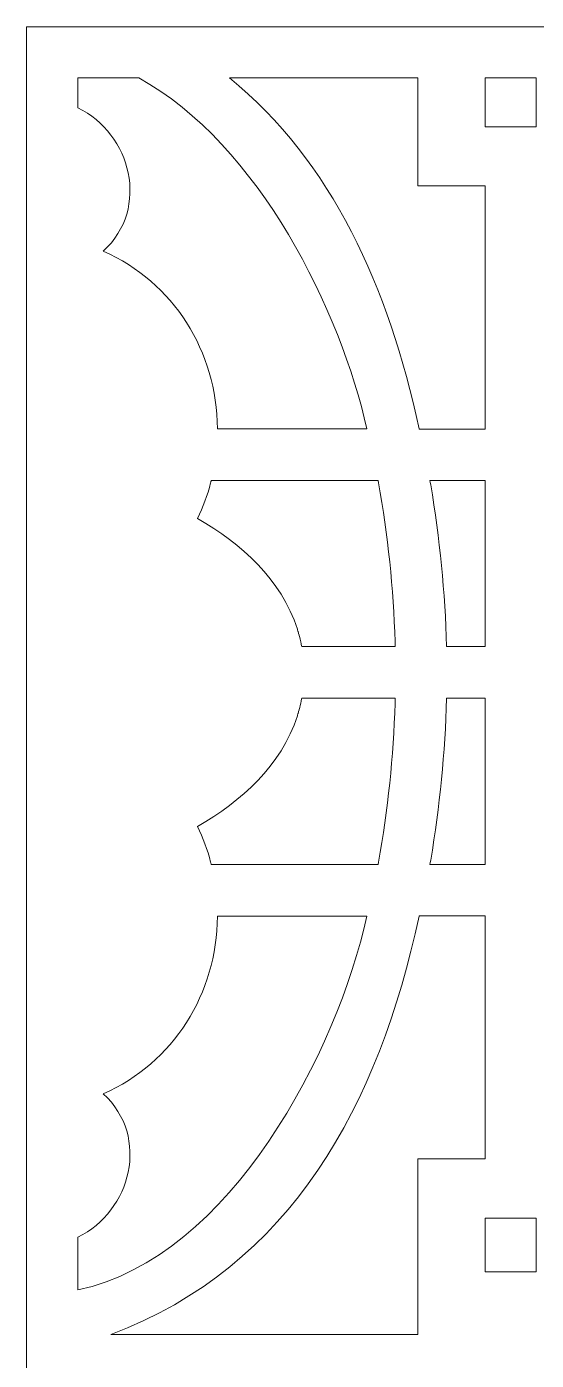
# Model space of a CAD drawing. Header units: centimetres. Extents: x -14.5 to -8.2, y -2.9 to 9.
# Drawn here: x -14.459 to -13.342, y 6.078 to 9.001 of the extents above; entities that cross this region are included whole.
import ezdxf

# ---------------------------------------------------------------- set-up
doc = ezdxf.new("R2010")
doc.units = ezdxf.units.CM
doc.header["$MEASUREMENT"] = 0
doc.layers.add('layer 1', color=7, linetype='Continuous')

msp = doc.modelspace()

# ---------------------------------------------------------------- linework, layer by layer
at = {"layer": 'layer 1', "color": 250, "lineweight": 9}
for points, knots in [([(-14.45908, 9.00076), (-14.45908, 9.00076), (-14.34683, 9.00076), (-14.34683, 9.00076), (-14.34683, 9.00076), (-14.34683, 9.00076), (-8.2929, 9.00076), (-8.2929, 9.00076), (-8.2929, 9.00076), (-8.2929, 9.00076), (-8.18065, 9.00076), (-8.18065, 9.00076), (-8.18065, 9.00076), (-8.18065, 9.00076), (-8.18065, 8.88851), (-8.18065, 8.88851), (-8.18065, 8.88851), (-8.18065, 8.88851), (-8.18065, -2.76204), (-8.18065, -2.76204), (-8.18065, -2.76204), (-8.18065, -2.76204), (-8.18065, -2.87429), (-8.18065, -2.87429), (-8.18065, -2.87429), (-8.18065, -2.87429), (-8.2929, -2.87429), (-8.2929, -2.87429), (-8.2929, -2.87429), (-8.2929, -2.87429), (-14.34683, -2.87429), (-14.34683, -2.87429), (-14.34683, -2.87429), (-14.34683, -2.87429), (-14.45908, -2.87429), (-14.45908, -2.87429), (-14.45908, -2.87429), (-14.45908, -2.87429), (-14.45908, -2.76204), (-14.45908, -2.76204), (-14.45908, -2.76204), (-14.45908, -2.76204), (-14.45908, 8.88851), (-14.45908, 8.88851), (-14.45908, 8.88851), (-14.45908, 8.88851), (-14.45908, 9.00076), (-14.45908, 9.00076)], [0, 0, 0, 0, 0.0769231, 0.0769231, 0.0769231, 0.0769231, 0.1538462, 0.1538462, 0.1538462, 0.1538462, 0.2307692, 0.2307692, 0.2307692, 0.2307692, 0.3076923, 0.3076923, 0.3076923, 0.3076923, 0.3846154, 0.3846154, 0.3846154, 0.3846154, 0.4615385, 0.4615385, 0.4615385, 0.4615385, 0.5384615, 0.5384615, 0.5384615, 0.5384615, 0.6153846, 0.6153846, 0.6153846, 0.6153846, 0.6923077, 0.6923077, 0.6923077, 0.6923077, 0.7692308, 0.7692308, 0.7692308, 0.7692308, 0.8461538, 0.8461538, 0.8461538, 0.8461538, 1, 1, 1, 1]), ([(-14.34683, 8.88851), (-14.34683, 8.88851), (-14.34683, 8.82289), (-14.34683, 8.82289), (-14.34683, 8.82289), (-14.23033, 8.76644), (-14.18764, 8.60361), (-14.29108, 8.50887), (-14.29108, 8.50887), (-14.29108, 8.50887), (-14.29106, 8.50886), (-14.29106, 8.50886), (-14.29106, 8.50886), (-14.13654, 8.44027), (-14.04203, 8.28962), (-14.0409, 8.11967), (-14.0409, 8.11967), (-14.0409, 8.11967), (-13.7132, 8.11967), (-13.7132, 8.11967), (-13.7132, 8.11967), (-13.76911, 8.37272), (-13.94895, 8.74475), (-14.21347, 8.88851), (-14.21347, 8.88851), (-14.21347, 8.88851), (-14.34683, 8.88851), (-14.34683, 8.88851)], [0, 0, 0, 0, 0.125, 0.125, 0.125, 0.125, 0.25, 0.25, 0.25, 0.25, 0.375, 0.375, 0.375, 0.375, 0.5, 0.5, 0.5, 0.5, 0.625, 0.625, 0.625, 0.625, 0.75, 0.75, 0.75, 0.75, 1, 1, 1, 1]), ([(-13.60163, 8.88851), (-13.60163, 8.88851), (-14.01453, 8.88851), (-14.01453, 8.88851), (-14.01453, 8.88851), (-13.789, 8.70614), (-13.66498, 8.42817), (-13.59868, 8.11967), (-13.59868, 8.11967), (-13.59868, 8.11967), (-13.59859, 8.11933), (-13.59859, 8.11933), (-13.59859, 8.11933), (-13.59859, 8.11933), (-13.59858, 8.11933), (-13.59858, 8.11933), (-13.59858, 8.11933), (-13.59858, 8.11933), (-13.59852, 8.119), (-13.59852, 8.119), (-13.59852, 8.119), (-13.59852, 8.119), (-13.59851, 8.119), (-13.59851, 8.119), (-13.59851, 8.119), (-13.59851, 8.119), (-13.59842, 8.11867), (-13.59842, 8.11867), (-13.59842, 8.11867), (-13.59842, 8.11867), (-13.59841, 8.11867), (-13.59841, 8.11867), (-13.59841, 8.11867), (-13.59841, 8.11867), (-13.45403, 8.11867), (-13.45403, 8.11867), (-13.45403, 8.11867), (-13.45403, 8.11867), (-13.45403, 8.6523), (-13.45403, 8.6523), (-13.45403, 8.6523), (-13.45403, 8.6523), (-13.59567, 8.6523), (-13.59567, 8.6523), (-13.59567, 8.6523), (-13.59567, 8.6523), (-13.60163, 8.6523), (-13.60163, 8.6523), (-13.60163, 8.6523), (-13.60163, 8.6523), (-13.60163, 8.88851), (-13.60163, 8.88851)], [0, 0, 0, 0, 0.0714286, 0.0714286, 0.0714286, 0.0714286, 0.1428571, 0.1428571, 0.1428571, 0.1428571, 0.2142857, 0.2142857, 0.2142857, 0.2142857, 0.2857143, 0.2857143, 0.2857143, 0.2857143, 0.3571429, 0.3571429, 0.3571429, 0.3571429, 0.4285714, 0.4285714, 0.4285714, 0.4285714, 0.5, 0.5, 0.5, 0.5, 0.5714286, 0.5714286, 0.5714286, 0.5714286, 0.6428571, 0.6428571, 0.6428571, 0.6428571, 0.7142857, 0.7142857, 0.7142857, 0.7142857, 0.7857143, 0.7857143, 0.7857143, 0.7857143, 0.8571429, 0.8571429, 0.8571429, 0.8571429, 1, 1, 1, 1]), ([(-13.34155, 8.88851), (-13.34155, 8.88851), (-13.45396, 8.88851), (-13.45396, 8.88851), (-13.45396, 8.88851), (-13.45396, 8.88851), (-13.45396, 8.78147), (-13.45396, 8.78147), (-13.45396, 8.78147), (-13.45396, 8.78147), (-13.34155, 8.78147), (-13.34155, 8.78147), (-13.34155, 8.78147), (-13.34155, 8.78147), (-13.34155, 8.88851), (-13.34155, 8.88851)], [0, 0, 0, 0, 0.2, 0.2, 0.2, 0.2, 0.4, 0.4, 0.4, 0.4, 0.6, 0.6, 0.6, 0.6, 1, 1, 1, 1]), ([(-14.08449, 7.92286), (-13.9875, 7.86721), (-13.90111, 7.79046), (-13.86555, 7.6805), (-13.86555, 7.6805), (-13.86555, 7.6805), (-13.86555, 7.6805), (-13.86555, 7.6805), (-13.86555, 7.6805), (-13.86555, 7.6805), (-13.86514, 7.67924), (-13.86514, 7.67924), (-13.86514, 7.67924), (-13.86514, 7.67924), (-13.86513, 7.67924), (-13.86513, 7.67924), (-13.86513, 7.67924), (-13.86513, 7.67924), (-13.86418, 7.67612), (-13.86418, 7.67612), (-13.86418, 7.67612), (-13.86418, 7.67612), (-13.86417, 7.67612), (-13.86417, 7.67612), (-13.86417, 7.67612), (-13.86417, 7.67612), (-13.86401, 7.67552), (-13.86401, 7.67552), (-13.86401, 7.67552), (-13.86401, 7.67552), (-13.86399, 7.67552), (-13.86399, 7.67552), (-13.86399, 7.67552), (-13.86399, 7.67552), (-13.86398, 7.67546), (-13.86398, 7.67546), (-13.86398, 7.67546), (-13.86398, 7.67546), (-13.86397, 7.67546), (-13.86397, 7.67546), (-13.86397, 7.67546), (-13.86397, 7.67546), (-13.8629, 7.67173), (-13.8629, 7.67173), (-13.8629, 7.67173), (-13.8629, 7.67173), (-13.86288, 7.67173), (-13.86288, 7.67173), (-13.86288, 7.67173), (-13.86288, 7.67173), (-13.86273, 7.67119), (-13.86273, 7.67119), (-13.86273, 7.67119), (-13.86273, 7.67119), (-13.86272, 7.67119), (-13.86272, 7.67119), (-13.86272, 7.67119), (-13.86272, 7.67119), (-13.86158, 7.66705), (-13.86158, 7.66705), (-13.86158, 7.66705), (-13.86158, 7.66705), (-13.86157, 7.66705), (-13.86157, 7.66705), (-13.86157, 7.66705), (-13.86157, 7.66705), (-13.86146, 7.66656), (-13.86146, 7.66656), (-13.86146, 7.66656), (-13.86146, 7.66656), (-13.86145, 7.66656), (-13.86145, 7.66656), (-13.86145, 7.66656), (-13.86145, 7.66656), (-13.86022, 7.66187), (-13.86022, 7.66187), (-13.86022, 7.66187), (-13.86022, 7.66187), (-13.86021, 7.66187), (-13.86021, 7.66187), (-13.86021, 7.66187), (-13.86021, 7.66187), (-13.8602, 7.66178), (-13.8602, 7.66178), (-13.8602, 7.66178), (-13.8602, 7.66178), (-13.86019, 7.66178), (-13.86019, 7.66178), (-13.86019, 7.66178), (-13.86019, 7.66178), (-13.85944, 7.65872), (-13.85944, 7.65872), (-13.85944, 7.65872), (-13.85944, 7.65872), (-13.85943, 7.65872), (-13.85943, 7.65872), (-13.85943, 7.65872), (-13.85943, 7.65872), (-13.8593, 7.65813), (-13.8593, 7.65813), (-13.8593, 7.65813), (-13.8593, 7.65813), (-13.85929, 7.65813), (-13.85929, 7.65813), (-13.85929, 7.65813), (-13.85929, 7.65813), (-13.85806, 7.65281), (-13.85806, 7.65281), (-13.85806, 7.65281), (-13.85806, 7.65281), (-13.85805, 7.65281), (-13.85805, 7.65281), (-13.85805, 7.65281), (-13.85805, 7.65281), (-13.85793, 7.65224), (-13.85793, 7.65224), (-13.85793, 7.65224), (-13.85793, 7.65224), (-13.85792, 7.65224), (-13.85792, 7.65224), (-13.85792, 7.65224), (-13.85792, 7.65224), (-13.85719, 7.64872), (-13.85719, 7.64872), (-13.85719, 7.64872), (-13.85719, 7.64872), (-13.85718, 7.64872), (-13.85718, 7.64872), (-13.85718, 7.64872), (-13.85718, 7.64872), (-13.85708, 7.64816), (-13.85708, 7.64816), (-13.85708, 7.64816), (-13.85708, 7.64816), (-13.85707, 7.64816), (-13.85707, 7.64816), (-13.85707, 7.64816), (-13.85707, 7.64816), (-13.85694, 7.64747), (-13.85694, 7.64747), (-13.85694, 7.64747), (-13.85694, 7.64747), (-13.85693, 7.64747), (-13.85693, 7.64747), (-13.85693, 7.64747), (-13.85693, 7.64747), (-13.85625, 7.64402), (-13.85625, 7.64402), (-13.85625, 7.64402), (-13.85625, 7.64402), (-13.85624, 7.64402), (-13.85624, 7.64402), (-13.85624, 7.64402), (-13.85624, 7.64402), (-13.85586, 7.64209), (-13.85586, 7.64209), (-13.85586, 7.64209), (-13.85586, 7.64209), (-13.85585, 7.64209), (-13.85585, 7.64209), (-13.85585, 7.64209), (-13.85585, 7.64209), (-13.85585, 7.64209), (-13.85585, 7.64209), (-13.85585, 7.64209), (-13.85585, 7.64209), (-13.65095, 7.64209), (-13.65095, 7.64209), (-13.65095, 7.64209), (-13.65095, 7.64209), (-13.65106, 7.64699), (-13.65106, 7.64699), (-13.65106, 7.64699), (-13.65106, 7.64699), (-13.65107, 7.64699), (-13.65107, 7.64699), (-13.65107, 7.64699), (-13.65107, 7.64699), (-13.65109, 7.64699), (-13.65109, 7.64699), (-13.65109, 7.64699), (-13.65109, 7.64699), (-13.65109, 7.64701), (-13.65109, 7.64701), (-13.65109, 7.64701), (-13.65109, 7.64701), (-13.65121, 7.65294), (-13.65121, 7.65294), (-13.65121, 7.65294), (-13.65121, 7.65294), (-13.65124, 7.65294), (-13.65124, 7.65294), (-13.65124, 7.65294), (-13.65124, 7.65294), (-13.65125, 7.65294), (-13.65125, 7.65294), (-13.65125, 7.65294), (-13.65125, 7.65294), (-13.65125, 7.65296), (-13.65125, 7.65296), (-13.65125, 7.65296), (-13.65456, 7.76986), (-13.66728, 7.88652), (-13.68761, 8.00096), (-13.68761, 8.00096), (-13.68761, 8.00096), (-13.68762, 8.00096), (-13.68762, 8.00096), (-13.68762, 8.00096), (-13.68762, 8.00096), (-13.68763, 8.00096), (-13.68763, 8.00096), (-13.68763, 8.00096), (-13.68763, 8.00096), (-13.68765, 8.00096), (-13.68765, 8.00096), (-13.68765, 8.00096), (-13.68765, 8.00096), (-13.6886, 8.00641), (-13.6886, 8.00641), (-13.6886, 8.00641), (-13.6886, 8.00641), (-13.68861, 8.00641), (-13.68861, 8.00641), (-13.68861, 8.00641), (-13.68861, 8.00641), (-13.68862, 8.00641), (-13.68862, 8.00641), (-13.68862, 8.00641), (-13.68862, 8.00641), (-13.68863, 8.00641), (-13.68863, 8.00641), (-13.68863, 8.00641), (-13.68863, 8.00641), (-14.05428, 8.00641), (-14.05428, 8.00641), (-14.05428, 8.00641), (-14.05428, 8.00641), (-14.05429, 8.00641), (-14.05429, 8.00641), (-14.05429, 8.00641), (-14.05429, 8.00641), (-14.05466, 8.00504), (-14.05466, 8.00504), (-14.05466, 8.00504), (-14.05466, 8.00504), (-14.05467, 8.00504), (-14.05467, 8.00504), (-14.05467, 8.00504), (-14.05467, 8.00504), (-14.05499, 8.00366), (-14.05499, 8.00366), (-14.05499, 8.00366), (-14.05499, 8.00366), (-14.055, 8.00366), (-14.055, 8.00366), (-14.055, 8.00366), (-14.055, 8.00366), (-14.05537, 8.00229), (-14.05537, 8.00229), (-14.05537, 8.00229), (-14.05537, 8.00229), (-14.05537, 8.00229), (-14.05537, 8.00229), (-14.05537, 8.00229), (-14.05537, 8.00229), (-14.0557, 8.00094), (-14.0557, 8.00094), (-14.0557, 8.00094), (-14.0557, 8.00094), (-14.05571, 8.00094), (-14.05571, 8.00094), (-14.05571, 8.00094), (-14.06267, 7.97418), (-14.07249, 7.94785), (-14.08449, 7.92286)], [0, 0, 0, 0, 0.0142857, 0.0142857, 0.0142857, 0.0142857, 0.0285714, 0.0285714, 0.0285714, 0.0285714, 0.0428571, 0.0428571, 0.0428571, 0.0428571, 0.0571429, 0.0571429, 0.0571429, 0.0571429, 0.0714286, 0.0714286, 0.0714286, 0.0714286, 0.0857143, 0.0857143, 0.0857143, 0.0857143, 0.1, 0.1, 0.1, 0.1, 0.1142857, 0.1142857, 0.1142857, 0.1142857, 0.1285714, 0.1285714, 0.1285714, 0.1285714, 0.1428571, 0.1428571, 0.1428571, 0.1428571, 0.1571429, 0.1571429, 0.1571429, 0.1571429, 0.1714286, 0.1714286, 0.1714286, 0.1714286, 0.1857143, 0.1857143, 0.1857143, 0.1857143, 0.2, 0.2, 0.2, 0.2, 0.2142857, 0.2142857, 0.2142857, 0.2142857, 0.2285714, 0.2285714, 0.2285714, 0.2285714, 0.2428571, 0.2428571, 0.2428571, 0.2428571, 0.2571429, 0.2571429, 0.2571429, 0.2571429, 0.2714286, 0.2714286, 0.2714286, 0.2714286, 0.2857143, 0.2857143, 0.2857143, 0.2857143, 0.3, 0.3, 0.3, 0.3, 0.3142857, 0.3142857, 0.3142857, 0.3142857, 0.3285714, 0.3285714, 0.3285714, 0.3285714, 0.3428571, 0.3428571, 0.3428571, 0.3428571, 0.3571429, 0.3571429, 0.3571429, 0.3571429, 0.3714286, 0.3714286, 0.3714286, 0.3714286, 0.3857143, 0.3857143, 0.3857143, 0.3857143, 0.4, 0.4, 0.4, 0.4, 0.4142857, 0.4142857, 0.4142857, 0.4142857, 0.4285714, 0.4285714, 0.4285714, 0.4285714, 0.4428571, 0.4428571, 0.4428571, 0.4428571, 0.4571429, 0.4571429, 0.4571429, 0.4571429, 0.4714286, 0.4714286, 0.4714286, 0.4714286, 0.4857143, 0.4857143, 0.4857143, 0.4857143, 0.5, 0.5, 0.5, 0.5, 0.5142857, 0.5142857, 0.5142857, 0.5142857, 0.5285714, 0.5285714, 0.5285714, 0.5285714, 0.5428571, 0.5428571, 0.5428571, 0.5428571, 0.5571429, 0.5571429, 0.5571429, 0.5571429, 0.5714286, 0.5714286, 0.5714286, 0.5714286, 0.5857143, 0.5857143, 0.5857143, 0.5857143, 0.6, 0.6, 0.6, 0.6, 0.6142857, 0.6142857, 0.6142857, 0.6142857, 0.6285714, 0.6285714, 0.6285714, 0.6285714, 0.6428571, 0.6428571, 0.6428571, 0.6428571, 0.6571429, 0.6571429, 0.6571429, 0.6571429, 0.6714286, 0.6714286, 0.6714286, 0.6714286, 0.6857143, 0.6857143, 0.6857143, 0.6857143, 0.7, 0.7, 0.7, 0.7, 0.7142857, 0.7142857, 0.7142857, 0.7142857, 0.7285714, 0.7285714, 0.7285714, 0.7285714, 0.7428571, 0.7428571, 0.7428571, 0.7428571, 0.7571429, 0.7571429, 0.7571429, 0.7571429, 0.7714286, 0.7714286, 0.7714286, 0.7714286, 0.7857143, 0.7857143, 0.7857143, 0.7857143, 0.8, 0.8, 0.8, 0.8, 0.8142857, 0.8142857, 0.8142857, 0.8142857, 0.8285714, 0.8285714, 0.8285714, 0.8285714, 0.8428571, 0.8428571, 0.8428571, 0.8428571, 0.8571429, 0.8571429, 0.8571429, 0.8571429, 0.8714286, 0.8714286, 0.8714286, 0.8714286, 0.8857143, 0.8857143, 0.8857143, 0.8857143, 0.9, 0.9, 0.9, 0.9, 0.9142857, 0.9142857, 0.9142857, 0.9142857, 0.9285714, 0.9285714, 0.9285714, 0.9285714, 0.9428571, 0.9428571, 0.9428571, 0.9428571, 0.9571429, 0.9571429, 0.9571429, 0.9571429, 0.9714286, 0.9714286, 0.9714286, 0.9714286, 1, 1, 1, 1]), ([(-13.53835, 7.64209), (-13.53835, 7.64209), (-13.53834, 7.64209), (-13.53834, 7.64209), (-13.53834, 7.64209), (-13.53834, 7.64209), (-13.45403, 7.64209), (-13.45403, 7.64209), (-13.45403, 7.64209), (-13.45403, 7.64209), (-13.45403, 7.65216), (-13.45403, 7.65216), (-13.45403, 7.65216), (-13.45403, 7.65216), (-13.45403, 7.66883), (-13.45403, 7.66883), (-13.45403, 7.66883), (-13.45403, 7.66883), (-13.45403, 7.6855), (-13.45403, 7.6855), (-13.45403, 7.6855), (-13.45403, 7.6855), (-13.45403, 7.70217), (-13.45403, 7.70217), (-13.45403, 7.70217), (-13.45403, 7.70217), (-13.45403, 7.71884), (-13.45403, 7.71884), (-13.45403, 7.71884), (-13.45403, 7.71884), (-13.45403, 7.73551), (-13.45403, 7.73551), (-13.45403, 7.73551), (-13.45403, 7.73551), (-13.45403, 7.75217), (-13.45403, 7.75217), (-13.45403, 7.75217), (-13.45403, 7.75217), (-13.45403, 7.76884), (-13.45403, 7.76884), (-13.45403, 7.76884), (-13.45403, 7.76884), (-13.45403, 7.78551), (-13.45403, 7.78551), (-13.45403, 7.78551), (-13.45403, 7.78551), (-13.45403, 7.80218), (-13.45403, 7.80218), (-13.45403, 7.80218), (-13.45403, 7.80218), (-13.45403, 7.81885), (-13.45403, 7.81885), (-13.45403, 7.81885), (-13.45403, 7.81885), (-13.45403, 7.83552), (-13.45403, 7.83552), (-13.45403, 7.83552), (-13.45403, 7.83552), (-13.45403, 7.85219), (-13.45403, 7.85219), (-13.45403, 7.85219), (-13.45403, 7.85219), (-13.45403, 7.86886), (-13.45403, 7.86886), (-13.45403, 7.86886), (-13.45403, 7.86886), (-13.45403, 7.88552), (-13.45403, 7.88552), (-13.45403, 7.88552), (-13.45403, 7.88552), (-13.45403, 7.9022), (-13.45403, 7.9022), (-13.45403, 7.9022), (-13.45403, 7.9022), (-13.45403, 7.91886), (-13.45403, 7.91886), (-13.45403, 7.91886), (-13.45403, 7.91886), (-13.45403, 7.93553), (-13.45403, 7.93553), (-13.45403, 7.93553), (-13.45403, 7.93553), (-13.45403, 7.9522), (-13.45403, 7.9522), (-13.45403, 7.9522), (-13.45403, 7.9522), (-13.45403, 7.96886), (-13.45403, 7.96886), (-13.45403, 7.96886), (-13.45403, 7.96886), (-13.45403, 7.98554), (-13.45403, 7.98554), (-13.45403, 7.98554), (-13.45403, 7.98554), (-13.45403, 8.0022), (-13.45403, 8.0022), (-13.45403, 8.0022), (-13.45403, 8.0022), (-13.45403, 8.00641), (-13.45403, 8.00641), (-13.45403, 8.00641), (-13.45403, 8.00641), (-13.57476, 8.00641), (-13.57476, 8.00641), (-13.57476, 8.00641), (-13.57476, 8.00641), (-13.574, 8.00197), (-13.574, 8.00197), (-13.574, 8.00197), (-13.574, 8.00197), (-13.57399, 8.00197), (-13.57399, 8.00197), (-13.57399, 8.00197), (-13.57399, 8.00197), (-13.57398, 8.00197), (-13.57398, 8.00197), (-13.57398, 8.00197), (-13.57398, 8.00197), (-13.57397, 8.00197), (-13.57397, 8.00197), (-13.57397, 8.00197), (-13.57397, 8.00197), (-13.57303, 7.9965), (-13.57303, 7.9965), (-13.57303, 7.9965), (-13.57303, 7.9965), (-13.57302, 7.9965), (-13.57302, 7.9965), (-13.57302, 7.9965), (-13.57302, 7.9965), (-13.57301, 7.9965), (-13.57301, 7.9965), (-13.57301, 7.9965), (-13.57301, 7.9965), (-13.57299, 7.9965), (-13.57299, 7.9965), (-13.57299, 7.9965), (-13.55356, 7.8794), (-13.54127, 7.76068), (-13.53835, 7.64209)], [0, 0, 0, 0, 0.0277778, 0.0277778, 0.0277778, 0.0277778, 0.0555556, 0.0555556, 0.0555556, 0.0555556, 0.0833333, 0.0833333, 0.0833333, 0.0833333, 0.1111111, 0.1111111, 0.1111111, 0.1111111, 0.1388889, 0.1388889, 0.1388889, 0.1388889, 0.1666667, 0.1666667, 0.1666667, 0.1666667, 0.1944444, 0.1944444, 0.1944444, 0.1944444, 0.2222222, 0.2222222, 0.2222222, 0.2222222, 0.25, 0.25, 0.25, 0.25, 0.2777778, 0.2777778, 0.2777778, 0.2777778, 0.3055556, 0.3055556, 0.3055556, 0.3055556, 0.3333333, 0.3333333, 0.3333333, 0.3333333, 0.3611111, 0.3611111, 0.3611111, 0.3611111, 0.3888889, 0.3888889, 0.3888889, 0.3888889, 0.4166667, 0.4166667, 0.4166667, 0.4166667, 0.4444444, 0.4444444, 0.4444444, 0.4444444, 0.4722222, 0.4722222, 0.4722222, 0.4722222, 0.5, 0.5, 0.5, 0.5, 0.5277778, 0.5277778, 0.5277778, 0.5277778, 0.5555556, 0.5555556, 0.5555556, 0.5555556, 0.5833333, 0.5833333, 0.5833333, 0.5833333, 0.6111111, 0.6111111, 0.6111111, 0.6111111, 0.6388889, 0.6388889, 0.6388889, 0.6388889, 0.6666667, 0.6666667, 0.6666667, 0.6666667, 0.6944444, 0.6944444, 0.6944444, 0.6944444, 0.7222222, 0.7222222, 0.7222222, 0.7222222, 0.75, 0.75, 0.75, 0.75, 0.7777778, 0.7777778, 0.7777778, 0.7777778, 0.8055556, 0.8055556, 0.8055556, 0.8055556, 0.8333333, 0.8333333, 0.8333333, 0.8333333, 0.8611111, 0.8611111, 0.8611111, 0.8611111, 0.8888889, 0.8888889, 0.8888889, 0.8888889, 0.9166667, 0.9166667, 0.9166667, 0.9166667, 0.9444444, 0.9444444, 0.9444444, 0.9444444, 1, 1, 1, 1]), ([(-14.08449, 7.24805), (-13.9875, 7.3037), (-13.90111, 7.38045), (-13.86555, 7.49042), (-13.86555, 7.49042), (-13.86555, 7.49042), (-13.86555, 7.49042), (-13.86555, 7.49042), (-13.86555, 7.49042), (-13.86555, 7.49042), (-13.86514, 7.49167), (-13.86514, 7.49167), (-13.86514, 7.49167), (-13.86514, 7.49167), (-13.86513, 7.49167), (-13.86513, 7.49167), (-13.86513, 7.49167), (-13.86513, 7.49167), (-13.86418, 7.49479), (-13.86418, 7.49479), (-13.86418, 7.49479), (-13.86418, 7.49479), (-13.86417, 7.49479), (-13.86417, 7.49479), (-13.86417, 7.49479), (-13.86417, 7.49479), (-13.86401, 7.49539), (-13.86401, 7.49539), (-13.86401, 7.49539), (-13.86401, 7.49539), (-13.86399, 7.49539), (-13.86399, 7.49539), (-13.86399, 7.49539), (-13.86399, 7.49539), (-13.86398, 7.49545), (-13.86398, 7.49545), (-13.86398, 7.49545), (-13.86398, 7.49545), (-13.86397, 7.49545), (-13.86397, 7.49545), (-13.86397, 7.49545), (-13.86397, 7.49545), (-13.8629, 7.49918), (-13.8629, 7.49918), (-13.8629, 7.49918), (-13.8629, 7.49918), (-13.86288, 7.49918), (-13.86288, 7.49918), (-13.86288, 7.49918), (-13.86288, 7.49918), (-13.86273, 7.49972), (-13.86273, 7.49972), (-13.86273, 7.49972), (-13.86273, 7.49972), (-13.86272, 7.49972), (-13.86272, 7.49972), (-13.86272, 7.49972), (-13.86272, 7.49972), (-13.86158, 7.50386), (-13.86158, 7.50386), (-13.86158, 7.50386), (-13.86158, 7.50386), (-13.86157, 7.50386), (-13.86157, 7.50386), (-13.86157, 7.50386), (-13.86157, 7.50386), (-13.86146, 7.50435), (-13.86146, 7.50435), (-13.86146, 7.50435), (-13.86146, 7.50435), (-13.86145, 7.50435), (-13.86145, 7.50435), (-13.86145, 7.50435), (-13.86145, 7.50435), (-13.86022, 7.50904), (-13.86022, 7.50904), (-13.86022, 7.50904), (-13.86022, 7.50904), (-13.86021, 7.50904), (-13.86021, 7.50904), (-13.86021, 7.50904), (-13.86021, 7.50904), (-13.8602, 7.50914), (-13.8602, 7.50914), (-13.8602, 7.50914), (-13.8602, 7.50914), (-13.86019, 7.50914), (-13.86019, 7.50914), (-13.86019, 7.50914), (-13.86019, 7.50914), (-13.85944, 7.5122), (-13.85944, 7.5122), (-13.85944, 7.5122), (-13.85944, 7.5122), (-13.85943, 7.5122), (-13.85943, 7.5122), (-13.85943, 7.5122), (-13.85943, 7.5122), (-13.8593, 7.51278), (-13.8593, 7.51278), (-13.8593, 7.51278), (-13.8593, 7.51278), (-13.85929, 7.51278), (-13.85929, 7.51278), (-13.85929, 7.51278), (-13.85929, 7.51278), (-13.85806, 7.5181), (-13.85806, 7.5181), (-13.85806, 7.5181), (-13.85806, 7.5181), (-13.85805, 7.5181), (-13.85805, 7.5181), (-13.85805, 7.5181), (-13.85805, 7.5181), (-13.85793, 7.51867), (-13.85793, 7.51867), (-13.85793, 7.51867), (-13.85793, 7.51867), (-13.85792, 7.51867), (-13.85792, 7.51867), (-13.85792, 7.51867), (-13.85792, 7.51867), (-13.85719, 7.52219), (-13.85719, 7.52219), (-13.85719, 7.52219), (-13.85719, 7.52219), (-13.85718, 7.52219), (-13.85718, 7.52219), (-13.85718, 7.52219), (-13.85718, 7.52219), (-13.85708, 7.52275), (-13.85708, 7.52275), (-13.85708, 7.52275), (-13.85708, 7.52275), (-13.85707, 7.52275), (-13.85707, 7.52275), (-13.85707, 7.52275), (-13.85707, 7.52275), (-13.85694, 7.52344), (-13.85694, 7.52344), (-13.85694, 7.52344), (-13.85694, 7.52344), (-13.85693, 7.52344), (-13.85693, 7.52344), (-13.85693, 7.52344), (-13.85693, 7.52344), (-13.85625, 7.5269), (-13.85625, 7.5269), (-13.85625, 7.5269), (-13.85625, 7.5269), (-13.85624, 7.5269), (-13.85624, 7.5269), (-13.85624, 7.5269), (-13.85624, 7.5269), (-13.85586, 7.52882), (-13.85586, 7.52882), (-13.85586, 7.52882), (-13.85586, 7.52882), (-13.85585, 7.52882), (-13.85585, 7.52882), (-13.85585, 7.52882), (-13.85585, 7.52882), (-13.85585, 7.52882), (-13.85585, 7.52882), (-13.85585, 7.52882), (-13.85585, 7.52882), (-13.65095, 7.52882), (-13.65095, 7.52882), (-13.65095, 7.52882), (-13.65095, 7.52882), (-13.65106, 7.52392), (-13.65106, 7.52392), (-13.65106, 7.52392), (-13.65106, 7.52392), (-13.65107, 7.52392), (-13.65107, 7.52392), (-13.65107, 7.52392), (-13.65107, 7.52392), (-13.65109, 7.52392), (-13.65109, 7.52392), (-13.65109, 7.52392), (-13.65109, 7.52392), (-13.65109, 7.5239), (-13.65109, 7.5239), (-13.65109, 7.5239), (-13.65109, 7.5239), (-13.65121, 7.51797), (-13.65121, 7.51797), (-13.65121, 7.51797), (-13.65121, 7.51797), (-13.65124, 7.51797), (-13.65124, 7.51797), (-13.65124, 7.51797), (-13.65124, 7.51797), (-13.65125, 7.51797), (-13.65125, 7.51797), (-13.65125, 7.51797), (-13.65125, 7.51797), (-13.65125, 7.51795), (-13.65125, 7.51795), (-13.65125, 7.51795), (-13.65456, 7.40105), (-13.66728, 7.28439), (-13.68761, 7.16995), (-13.68761, 7.16995), (-13.68761, 7.16995), (-13.68762, 7.16995), (-13.68762, 7.16995), (-13.68762, 7.16995), (-13.68762, 7.16995), (-13.68763, 7.16995), (-13.68763, 7.16995), (-13.68763, 7.16995), (-13.68763, 7.16995), (-13.68765, 7.16995), (-13.68765, 7.16995), (-13.68765, 7.16995), (-13.68765, 7.16995), (-13.6886, 7.1645), (-13.6886, 7.1645), (-13.6886, 7.1645), (-13.6886, 7.1645), (-13.68861, 7.1645), (-13.68861, 7.1645), (-13.68861, 7.1645), (-13.68861, 7.1645), (-13.68862, 7.1645), (-13.68862, 7.1645), (-13.68862, 7.1645), (-13.68862, 7.1645), (-13.68863, 7.1645), (-13.68863, 7.1645), (-13.68863, 7.1645), (-13.68863, 7.1645), (-14.05428, 7.1645), (-14.05428, 7.1645), (-14.05428, 7.1645), (-14.05428, 7.1645), (-14.05429, 7.1645), (-14.05429, 7.1645), (-14.05429, 7.1645), (-14.05429, 7.1645), (-14.05466, 7.16588), (-14.05466, 7.16588), (-14.05466, 7.16588), (-14.05466, 7.16588), (-14.05467, 7.16588), (-14.05467, 7.16588), (-14.05467, 7.16588), (-14.05467, 7.16588), (-14.05499, 7.16725), (-14.05499, 7.16725), (-14.05499, 7.16725), (-14.05499, 7.16725), (-14.055, 7.16725), (-14.055, 7.16725), (-14.055, 7.16725), (-14.055, 7.16725), (-14.05537, 7.16863), (-14.05537, 7.16863), (-14.05537, 7.16863), (-14.05537, 7.16863), (-14.05537, 7.16863), (-14.05537, 7.16863), (-14.05537, 7.16863), (-14.05537, 7.16863), (-14.0557, 7.16997), (-14.0557, 7.16997), (-14.0557, 7.16997), (-14.0557, 7.16997), (-14.05571, 7.16997), (-14.05571, 7.16997), (-14.05571, 7.16997), (-14.06267, 7.19673), (-14.07249, 7.22306), (-14.08449, 7.24805)], [0, 0, 0, 0, 0.0142857, 0.0142857, 0.0142857, 0.0142857, 0.0285714, 0.0285714, 0.0285714, 0.0285714, 0.0428571, 0.0428571, 0.0428571, 0.0428571, 0.0571429, 0.0571429, 0.0571429, 0.0571429, 0.0714286, 0.0714286, 0.0714286, 0.0714286, 0.0857143, 0.0857143, 0.0857143, 0.0857143, 0.1, 0.1, 0.1, 0.1, 0.1142857, 0.1142857, 0.1142857, 0.1142857, 0.1285714, 0.1285714, 0.1285714, 0.1285714, 0.1428571, 0.1428571, 0.1428571, 0.1428571, 0.1571429, 0.1571429, 0.1571429, 0.1571429, 0.1714286, 0.1714286, 0.1714286, 0.1714286, 0.1857143, 0.1857143, 0.1857143, 0.1857143, 0.2, 0.2, 0.2, 0.2, 0.2142857, 0.2142857, 0.2142857, 0.2142857, 0.2285714, 0.2285714, 0.2285714, 0.2285714, 0.2428571, 0.2428571, 0.2428571, 0.2428571, 0.2571429, 0.2571429, 0.2571429, 0.2571429, 0.2714286, 0.2714286, 0.2714286, 0.2714286, 0.2857143, 0.2857143, 0.2857143, 0.2857143, 0.3, 0.3, 0.3, 0.3, 0.3142857, 0.3142857, 0.3142857, 0.3142857, 0.3285714, 0.3285714, 0.3285714, 0.3285714, 0.3428571, 0.3428571, 0.3428571, 0.3428571, 0.3571429, 0.3571429, 0.3571429, 0.3571429, 0.3714286, 0.3714286, 0.3714286, 0.3714286, 0.3857143, 0.3857143, 0.3857143, 0.3857143, 0.4, 0.4, 0.4, 0.4, 0.4142857, 0.4142857, 0.4142857, 0.4142857, 0.4285714, 0.4285714, 0.4285714, 0.4285714, 0.4428571, 0.4428571, 0.4428571, 0.4428571, 0.4571429, 0.4571429, 0.4571429, 0.4571429, 0.4714286, 0.4714286, 0.4714286, 0.4714286, 0.4857143, 0.4857143, 0.4857143, 0.4857143, 0.5, 0.5, 0.5, 0.5, 0.5142857, 0.5142857, 0.5142857, 0.5142857, 0.5285714, 0.5285714, 0.5285714, 0.5285714, 0.5428571, 0.5428571, 0.5428571, 0.5428571, 0.5571429, 0.5571429, 0.5571429, 0.5571429, 0.5714286, 0.5714286, 0.5714286, 0.5714286, 0.5857143, 0.5857143, 0.5857143, 0.5857143, 0.6, 0.6, 0.6, 0.6, 0.6142857, 0.6142857, 0.6142857, 0.6142857, 0.6285714, 0.6285714, 0.6285714, 0.6285714, 0.6428571, 0.6428571, 0.6428571, 0.6428571, 0.6571429, 0.6571429, 0.6571429, 0.6571429, 0.6714286, 0.6714286, 0.6714286, 0.6714286, 0.6857143, 0.6857143, 0.6857143, 0.6857143, 0.7, 0.7, 0.7, 0.7, 0.7142857, 0.7142857, 0.7142857, 0.7142857, 0.7285714, 0.7285714, 0.7285714, 0.7285714, 0.7428571, 0.7428571, 0.7428571, 0.7428571, 0.7571429, 0.7571429, 0.7571429, 0.7571429, 0.7714286, 0.7714286, 0.7714286, 0.7714286, 0.7857143, 0.7857143, 0.7857143, 0.7857143, 0.8, 0.8, 0.8, 0.8, 0.8142857, 0.8142857, 0.8142857, 0.8142857, 0.8285714, 0.8285714, 0.8285714, 0.8285714, 0.8428571, 0.8428571, 0.8428571, 0.8428571, 0.8571429, 0.8571429, 0.8571429, 0.8571429, 0.8714286, 0.8714286, 0.8714286, 0.8714286, 0.8857143, 0.8857143, 0.8857143, 0.8857143, 0.9, 0.9, 0.9, 0.9, 0.9142857, 0.9142857, 0.9142857, 0.9142857, 0.9285714, 0.9285714, 0.9285714, 0.9285714, 0.9428571, 0.9428571, 0.9428571, 0.9428571, 0.9571429, 0.9571429, 0.9571429, 0.9571429, 0.9714286, 0.9714286, 0.9714286, 0.9714286, 1, 1, 1, 1]), ([(-13.53835, 7.52882), (-13.53835, 7.52882), (-13.53834, 7.52882), (-13.53834, 7.52882), (-13.53834, 7.52882), (-13.53834, 7.52882), (-13.45403, 7.52882), (-13.45403, 7.52882), (-13.45403, 7.52882), (-13.45403, 7.52882), (-13.45403, 7.51878), (-13.45403, 7.51878), (-13.45403, 7.51878), (-13.45403, 7.51878), (-13.45403, 7.50211), (-13.45403, 7.50211), (-13.45403, 7.50211), (-13.45403, 7.50211), (-13.45403, 7.48544), (-13.45403, 7.48544), (-13.45403, 7.48544), (-13.45403, 7.48544), (-13.45403, 7.46878), (-13.45403, 7.46878), (-13.45403, 7.46878), (-13.45403, 7.46878), (-13.45403, 7.45211), (-13.45403, 7.45211), (-13.45403, 7.45211), (-13.45403, 7.45211), (-13.45403, 7.43544), (-13.45403, 7.43544), (-13.45403, 7.43544), (-13.45403, 7.43544), (-13.45403, 7.41877), (-13.45403, 7.41877), (-13.45403, 7.41877), (-13.45403, 7.41877), (-13.45403, 7.4021), (-13.45403, 7.4021), (-13.45403, 7.4021), (-13.45403, 7.4021), (-13.45403, 7.38543), (-13.45403, 7.38543), (-13.45403, 7.38543), (-13.45403, 7.38543), (-13.45403, 7.36877), (-13.45403, 7.36877), (-13.45403, 7.36877), (-13.45403, 7.36877), (-13.45403, 7.3521), (-13.45403, 7.3521), (-13.45403, 7.3521), (-13.45403, 7.3521), (-13.45403, 7.33543), (-13.45403, 7.33543), (-13.45403, 7.33543), (-13.45403, 7.33543), (-13.45403, 7.31876), (-13.45403, 7.31876), (-13.45403, 7.31876), (-13.45403, 7.31876), (-13.45403, 7.30209), (-13.45403, 7.30209), (-13.45403, 7.30209), (-13.45403, 7.30209), (-13.45403, 7.28542), (-13.45403, 7.28542), (-13.45403, 7.28542), (-13.45403, 7.28542), (-13.45403, 7.26876), (-13.45403, 7.26876), (-13.45403, 7.26876), (-13.45403, 7.26876), (-13.45403, 7.25208), (-13.45403, 7.25208), (-13.45403, 7.25208), (-13.45403, 7.25208), (-13.45403, 7.23542), (-13.45403, 7.23542), (-13.45403, 7.23542), (-13.45403, 7.23542), (-13.45403, 7.21874), (-13.45403, 7.21874), (-13.45403, 7.21874), (-13.45403, 7.21874), (-13.45403, 7.20208), (-13.45403, 7.20208), (-13.45403, 7.20208), (-13.45403, 7.20208), (-13.45403, 7.18541), (-13.45403, 7.18541), (-13.45403, 7.18541), (-13.45403, 7.18541), (-13.45403, 7.16874), (-13.45403, 7.16874), (-13.45403, 7.16874), (-13.45403, 7.16874), (-13.45403, 7.1645), (-13.45403, 7.1645), (-13.45403, 7.1645), (-13.45403, 7.1645), (-13.57476, 7.1645), (-13.57476, 7.1645), (-13.57476, 7.1645), (-13.57476, 7.1645), (-13.574, 7.16894), (-13.574, 7.16894), (-13.574, 7.16894), (-13.574, 7.16894), (-13.57399, 7.16894), (-13.57399, 7.16894), (-13.57399, 7.16894), (-13.57399, 7.16894), (-13.57398, 7.16894), (-13.57398, 7.16894), (-13.57398, 7.16894), (-13.57398, 7.16894), (-13.57397, 7.16894), (-13.57397, 7.16894), (-13.57397, 7.16894), (-13.57397, 7.16894), (-13.57303, 7.17441), (-13.57303, 7.17441), (-13.57303, 7.17441), (-13.57303, 7.17441), (-13.57302, 7.17441), (-13.57302, 7.17441), (-13.57302, 7.17441), (-13.57302, 7.17441), (-13.57301, 7.17441), (-13.57301, 7.17441), (-13.57301, 7.17441), (-13.57301, 7.17441), (-13.57299, 7.17441), (-13.57299, 7.17441), (-13.57299, 7.17441), (-13.55356, 7.29151), (-13.54127, 7.41023), (-13.53835, 7.52882)], [0, 0, 0, 0, 0.0277778, 0.0277778, 0.0277778, 0.0277778, 0.0555556, 0.0555556, 0.0555556, 0.0555556, 0.0833333, 0.0833333, 0.0833333, 0.0833333, 0.1111111, 0.1111111, 0.1111111, 0.1111111, 0.1388889, 0.1388889, 0.1388889, 0.1388889, 0.1666667, 0.1666667, 0.1666667, 0.1666667, 0.1944444, 0.1944444, 0.1944444, 0.1944444, 0.2222222, 0.2222222, 0.2222222, 0.2222222, 0.25, 0.25, 0.25, 0.25, 0.2777778, 0.2777778, 0.2777778, 0.2777778, 0.3055556, 0.3055556, 0.3055556, 0.3055556, 0.3333333, 0.3333333, 0.3333333, 0.3333333, 0.3611111, 0.3611111, 0.3611111, 0.3611111, 0.3888889, 0.3888889, 0.3888889, 0.3888889, 0.4166667, 0.4166667, 0.4166667, 0.4166667, 0.4444444, 0.4444444, 0.4444444, 0.4444444, 0.4722222, 0.4722222, 0.4722222, 0.4722222, 0.5, 0.5, 0.5, 0.5, 0.5277778, 0.5277778, 0.5277778, 0.5277778, 0.5555556, 0.5555556, 0.5555556, 0.5555556, 0.5833333, 0.5833333, 0.5833333, 0.5833333, 0.6111111, 0.6111111, 0.6111111, 0.6111111, 0.6388889, 0.6388889, 0.6388889, 0.6388889, 0.6666667, 0.6666667, 0.6666667, 0.6666667, 0.6944444, 0.6944444, 0.6944444, 0.6944444, 0.7222222, 0.7222222, 0.7222222, 0.7222222, 0.75, 0.75, 0.75, 0.75, 0.7777778, 0.7777778, 0.7777778, 0.7777778, 0.8055556, 0.8055556, 0.8055556, 0.8055556, 0.8333333, 0.8333333, 0.8333333, 0.8333333, 0.8611111, 0.8611111, 0.8611111, 0.8611111, 0.8888889, 0.8888889, 0.8888889, 0.8888889, 0.9166667, 0.9166667, 0.9166667, 0.9166667, 0.9444444, 0.9444444, 0.9444444, 0.9444444, 1, 1, 1, 1]), ([(-14.34683, 6.34805), (-14.34683, 6.34805), (-14.34683, 6.2323), (-14.34683, 6.2323), (-14.34683, 6.2323), (-14.00966, 6.30394), (-13.77806, 6.75767), (-13.7132, 7.05124), (-13.7132, 7.05124), (-13.7132, 7.05124), (-14.0409, 7.05124), (-14.0409, 7.05124), (-14.0409, 7.05124), (-14.04203, 6.88129), (-14.13654, 6.73064), (-14.29106, 6.66205), (-14.29106, 6.66205), (-14.29106, 6.66205), (-14.29108, 6.66204), (-14.29108, 6.66204), (-14.29108, 6.66204), (-14.18764, 6.5673), (-14.23033, 6.40449), (-14.34683, 6.34805)], [0, 0, 0, 0, 0.1428571, 0.1428571, 0.1428571, 0.1428571, 0.2857143, 0.2857143, 0.2857143, 0.2857143, 0.4285714, 0.4285714, 0.4285714, 0.4285714, 0.5714286, 0.5714286, 0.5714286, 0.5714286, 0.7142857, 0.7142857, 0.7142857, 0.7142857, 1, 1, 1, 1]), ([(-13.45403, 6.51964), (-13.45403, 6.51964), (-13.45728, 6.51964), (-13.45728, 6.51964), (-13.45728, 6.51964), (-13.45728, 6.51964), (-13.4576, 6.51964), (-13.4576, 6.51964), (-13.4576, 6.51964), (-13.4576, 6.51964), (-13.46354, 6.51964), (-13.46354, 6.51964), (-13.46354, 6.51964), (-13.46354, 6.51964), (-13.46391, 6.51964), (-13.46391, 6.51964), (-13.46391, 6.51964), (-13.46391, 6.51964), (-13.46984, 6.51964), (-13.46984, 6.51964), (-13.46984, 6.51964), (-13.46984, 6.51964), (-13.47017, 6.51964), (-13.47017, 6.51964), (-13.47017, 6.51964), (-13.47017, 6.51964), (-13.4761, 6.51964), (-13.4761, 6.51964), (-13.4761, 6.51964), (-13.4761, 6.51964), (-13.47646, 6.51964), (-13.47646, 6.51964), (-13.47646, 6.51964), (-13.47646, 6.51964), (-13.4824, 6.51964), (-13.4824, 6.51964), (-13.4824, 6.51964), (-13.4824, 6.51964), (-13.48273, 6.51964), (-13.48273, 6.51964), (-13.48273, 6.51964), (-13.48273, 6.51964), (-13.48867, 6.51964), (-13.48867, 6.51964), (-13.48867, 6.51964), (-13.48867, 6.51964), (-13.48899, 6.51964), (-13.48899, 6.51964), (-13.48899, 6.51964), (-13.48899, 6.51964), (-13.49493, 6.51964), (-13.49493, 6.51964), (-13.49493, 6.51964), (-13.49493, 6.51964), (-13.49526, 6.51964), (-13.49526, 6.51964), (-13.49526, 6.51964), (-13.49526, 6.51964), (-13.50119, 6.51964), (-13.50119, 6.51964), (-13.50119, 6.51964), (-13.50119, 6.51964), (-13.50155, 6.51964), (-13.50155, 6.51964), (-13.50155, 6.51964), (-13.50155, 6.51964), (-13.50749, 6.51964), (-13.50749, 6.51964), (-13.50749, 6.51964), (-13.50749, 6.51964), (-13.50781, 6.51964), (-13.50781, 6.51964), (-13.50781, 6.51964), (-13.50781, 6.51964), (-13.51375, 6.51964), (-13.51375, 6.51964), (-13.51375, 6.51964), (-13.51375, 6.51964), (-13.51411, 6.51964), (-13.51411, 6.51964), (-13.51411, 6.51964), (-13.51411, 6.51964), (-13.52005, 6.51964), (-13.52005, 6.51964), (-13.52005, 6.51964), (-13.52005, 6.51964), (-13.52037, 6.51964), (-13.52037, 6.51964), (-13.52037, 6.51964), (-13.52037, 6.51964), (-13.52631, 6.51964), (-13.52631, 6.51964), (-13.52631, 6.51964), (-13.52631, 6.51964), (-13.52668, 6.51964), (-13.52668, 6.51964), (-13.52668, 6.51964), (-13.52668, 6.51964), (-13.5326, 6.51964), (-13.5326, 6.51964), (-13.5326, 6.51964), (-13.5326, 6.51964), (-13.53294, 6.51964), (-13.53294, 6.51964), (-13.53294, 6.51964), (-13.53294, 6.51964), (-13.53887, 6.51964), (-13.53887, 6.51964), (-13.53887, 6.51964), (-13.53887, 6.51964), (-13.53922, 6.51964), (-13.53922, 6.51964), (-13.53922, 6.51964), (-13.53922, 6.51964), (-13.54516, 6.51964), (-13.54516, 6.51964), (-13.54516, 6.51964), (-13.54516, 6.51964), (-13.54549, 6.51964), (-13.54549, 6.51964), (-13.54549, 6.51964), (-13.54549, 6.51964), (-13.55142, 6.51964), (-13.55142, 6.51964), (-13.55142, 6.51964), (-13.55142, 6.51964), (-13.55178, 6.51964), (-13.55178, 6.51964), (-13.55178, 6.51964), (-13.55178, 6.51964), (-13.55772, 6.51964), (-13.55772, 6.51964), (-13.55772, 6.51964), (-13.55772, 6.51964), (-13.55805, 6.51964), (-13.55805, 6.51964), (-13.55805, 6.51964), (-13.55805, 6.51964), (-13.56398, 6.51964), (-13.56398, 6.51964), (-13.56398, 6.51964), (-13.56398, 6.51964), (-13.56434, 6.51964), (-13.56434, 6.51964), (-13.56434, 6.51964), (-13.56434, 6.51964), (-13.57028, 6.51964), (-13.57028, 6.51964), (-13.57028, 6.51964), (-13.57028, 6.51964), (-13.5706, 6.51964), (-13.5706, 6.51964), (-13.5706, 6.51964), (-13.5706, 6.51964), (-13.57655, 6.51964), (-13.57655, 6.51964), (-13.57655, 6.51964), (-13.57655, 6.51964), (-13.5769, 6.51964), (-13.5769, 6.51964), (-13.5769, 6.51964), (-13.5769, 6.51964), (-13.58284, 6.51964), (-13.58284, 6.51964), (-13.58284, 6.51964), (-13.58284, 6.51964), (-13.58316, 6.51964), (-13.58316, 6.51964), (-13.58316, 6.51964), (-13.58316, 6.51964), (-13.5891, 6.51964), (-13.5891, 6.51964), (-13.5891, 6.51964), (-13.5891, 6.51964), (-13.58943, 6.51964), (-13.58943, 6.51964), (-13.58943, 6.51964), (-13.58943, 6.51964), (-13.59536, 6.51964), (-13.59536, 6.51964), (-13.59536, 6.51964), (-13.59536, 6.51964), (-13.59569, 6.51964), (-13.59569, 6.51964), (-13.59569, 6.51964), (-13.59569, 6.51964), (-13.60163, 6.51964), (-13.60163, 6.51964), (-13.60163, 6.51964), (-13.60163, 6.51964), (-13.60163, 6.51861), (-13.60163, 6.51861), (-13.60163, 6.51861), (-13.60163, 6.51861), (-13.60163, 6.13469), (-13.60163, 6.13469), (-13.60163, 6.13469), (-13.60163, 6.13469), (-14.2744, 6.13469), (-14.2744, 6.13469), (-14.2744, 6.13469), (-13.87764, 6.28342), (-13.687, 6.64026), (-13.59868, 7.05124), (-13.59868, 7.05124), (-13.59868, 7.05124), (-13.59859, 7.05158), (-13.59859, 7.05158), (-13.59859, 7.05158), (-13.59859, 7.05158), (-13.59858, 7.05158), (-13.59858, 7.05158), (-13.59858, 7.05158), (-13.59858, 7.05158), (-13.59852, 7.05191), (-13.59852, 7.05191), (-13.59852, 7.05191), (-13.59852, 7.05191), (-13.59851, 7.05191), (-13.59851, 7.05191), (-13.59851, 7.05191), (-13.59851, 7.05191), (-13.59842, 7.05225), (-13.59842, 7.05225), (-13.59842, 7.05225), (-13.59842, 7.05225), (-13.59841, 7.05225), (-13.59841, 7.05225), (-13.59841, 7.05225), (-13.59841, 7.05225), (-13.45403, 7.05225), (-13.45403, 7.05225), (-13.45403, 7.05225), (-13.45403, 7.05225), (-13.45403, 6.51964), (-13.45403, 6.51964)], [0, 0, 0, 0, 0.0166667, 0.0166667, 0.0166667, 0.0166667, 0.0333333, 0.0333333, 0.0333333, 0.0333333, 0.05, 0.05, 0.05, 0.05, 0.0666667, 0.0666667, 0.0666667, 0.0666667, 0.0833333, 0.0833333, 0.0833333, 0.0833333, 0.1, 0.1, 0.1, 0.1, 0.1166667, 0.1166667, 0.1166667, 0.1166667, 0.1333333, 0.1333333, 0.1333333, 0.1333333, 0.15, 0.15, 0.15, 0.15, 0.1666667, 0.1666667, 0.1666667, 0.1666667, 0.1833333, 0.1833333, 0.1833333, 0.1833333, 0.2, 0.2, 0.2, 0.2, 0.2166667, 0.2166667, 0.2166667, 0.2166667, 0.2333333, 0.2333333, 0.2333333, 0.2333333, 0.25, 0.25, 0.25, 0.25, 0.2666667, 0.2666667, 0.2666667, 0.2666667, 0.2833333, 0.2833333, 0.2833333, 0.2833333, 0.3, 0.3, 0.3, 0.3, 0.3166667, 0.3166667, 0.3166667, 0.3166667, 0.3333333, 0.3333333, 0.3333333, 0.3333333, 0.35, 0.35, 0.35, 0.35, 0.3666667, 0.3666667, 0.3666667, 0.3666667, 0.3833333, 0.3833333, 0.3833333, 0.3833333, 0.4, 0.4, 0.4, 0.4, 0.4166667, 0.4166667, 0.4166667, 0.4166667, 0.4333333, 0.4333333, 0.4333333, 0.4333333, 0.45, 0.45, 0.45, 0.45, 0.4666667, 0.4666667, 0.4666667, 0.4666667, 0.4833333, 0.4833333, 0.4833333, 0.4833333, 0.5, 0.5, 0.5, 0.5, 0.5166667, 0.5166667, 0.5166667, 0.5166667, 0.5333333, 0.5333333, 0.5333333, 0.5333333, 0.55, 0.55, 0.55, 0.55, 0.5666667, 0.5666667, 0.5666667, 0.5666667, 0.5833333, 0.5833333, 0.5833333, 0.5833333, 0.6, 0.6, 0.6, 0.6, 0.6166667, 0.6166667, 0.6166667, 0.6166667, 0.6333333, 0.6333333, 0.6333333, 0.6333333, 0.65, 0.65, 0.65, 0.65, 0.6666667, 0.6666667, 0.6666667, 0.6666667, 0.6833333, 0.6833333, 0.6833333, 0.6833333, 0.7, 0.7, 0.7, 0.7, 0.7166667, 0.7166667, 0.7166667, 0.7166667, 0.7333333, 0.7333333, 0.7333333, 0.7333333, 0.75, 0.75, 0.75, 0.75, 0.7666667, 0.7666667, 0.7666667, 0.7666667, 0.7833333, 0.7833333, 0.7833333, 0.7833333, 0.8, 0.8, 0.8, 0.8, 0.8166667, 0.8166667, 0.8166667, 0.8166667, 0.8333333, 0.8333333, 0.8333333, 0.8333333, 0.85, 0.85, 0.85, 0.85, 0.8666667, 0.8666667, 0.8666667, 0.8666667, 0.8833333, 0.8833333, 0.8833333, 0.8833333, 0.9, 0.9, 0.9, 0.9, 0.9166667, 0.9166667, 0.9166667, 0.9166667, 0.9333333, 0.9333333, 0.9333333, 0.9333333, 0.95, 0.95, 0.95, 0.95, 0.9666667, 0.9666667, 0.9666667, 0.9666667, 1, 1, 1, 1]), ([(-13.45396, 6.27182), (-13.45396, 6.27182), (-13.34155, 6.27182), (-13.34155, 6.27182), (-13.34155, 6.27182), (-13.34155, 6.27182), (-13.34155, 6.38945), (-13.34155, 6.38945), (-13.34155, 6.38945), (-13.34155, 6.38945), (-13.45396, 6.38945), (-13.45396, 6.38945), (-13.45396, 6.38945), (-13.45396, 6.38945), (-13.45396, 6.27182), (-13.45396, 6.27182)], [0, 0, 0, 0, 0.2, 0.2, 0.2, 0.2, 0.4, 0.4, 0.4, 0.4, 0.6, 0.6, 0.6, 0.6, 1, 1, 1, 1])]:
    msp.add_open_spline(points, degree=3, knots=knots, dxfattribs=at)

doc.saveas('drawing.dxf')
